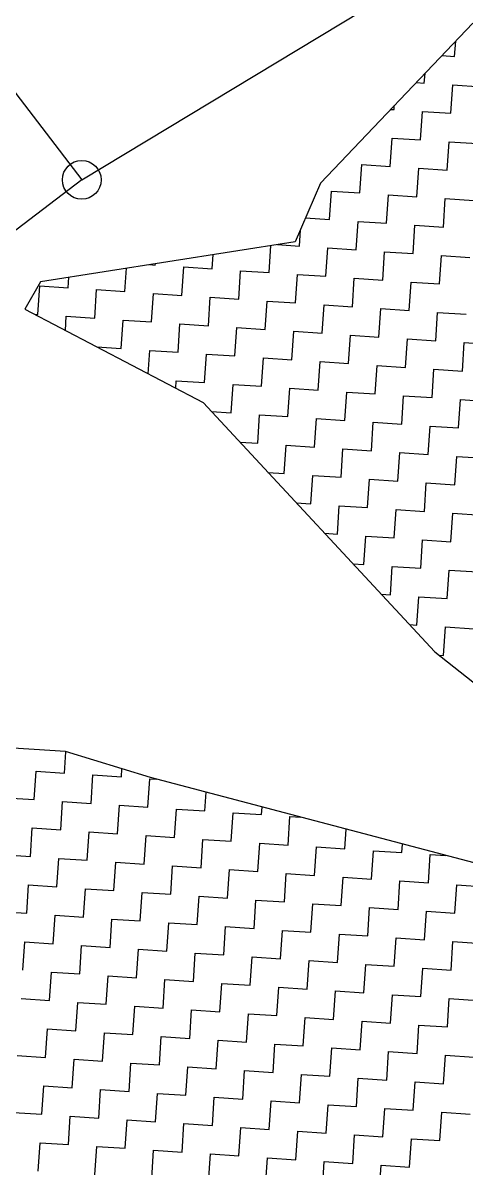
# Model space of a CAD drawing. Header units: metres. Extents: x 286068 to 287358, y 2005630 to 2007098.
# Drawn here: x 286624.5 to 286675.1, y 2006028.7 to 2006159.2 of the extents above; entities that cross this region are included whole.
import ezdxf

# ---------------------------------------------------------------- set-up
doc = ezdxf.new("R2010")
doc.units = ezdxf.units.M
doc.layers.add('POLY_HATCH', color=12, linetype='Continuous')
doc.layers.add('POLY_PARCEL', color=6, linetype='Continuous')

msp = doc.modelspace()

# ---------------------------------------------------------------- linework, layer by layer
msp.add_circle((286631.23, 2006141.34), 2.21)
at = {"layer": 'POLY_HATCH'}
for p, q in [((286675.85, 2006159.21), (286658.45, 2006140.96)), ((286658.45, 2006140.96), (286655.58, 2006134.27)), ((286655.58, 2006134.27), (286626.54, 2006129.73)), ((286626.54, 2006129.73), (286624.72, 2006126.61)), ((286624.72, 2006126.61), (286645.06, 2006115.96)), ((286645.06, 2006115.96), (286671.49, 2006087.51)), ((286671.49, 2006087.51), (286704.57, 2006061.45)), ((286629.36, 2006076.15), (286599.14, 2006078.16)), ((286639.08, 2006073.18), (286629.36, 2006076.15)), ((286690.38, 2006059.66), (286639.08, 2006073.18))]:
    msp.add_line(p, q, dxfattribs=at)
at = {"layer": 'POLY_HATCH', "linetype": 'Continuous'}
for p, q in [((286673.76, 2006155.41), (286673.88, 2006157.14)), ((286672.32, 2006155.51), (286673.76, 2006155.41)), ((286669.4, 2006152.44), (286670.3, 2006152.38)), ((286670.3, 2006152.38), (286670.38, 2006153.47)), ((286673.33, 2006148.93), (286673.55, 2006152.17)), ((286673.55, 2006152.17), (286676.79, 2006151.95)), ((286666.85, 2006149.36), (286666.88, 2006149.8)), ((286666.48, 2006149.38), (286666.85, 2006149.36)), ((286669.87, 2006145.9), (286670.09, 2006149.14)), ((286670.09, 2006149.14), (286673.33, 2006148.93)), ((286666.42, 2006142.87), (286666.63, 2006146.11)), ((286666.63, 2006146.11), (286669.87, 2006145.9)), ((286672.9, 2006142.44), (286673.12, 2006145.68)), ((286673.12, 2006145.68), (286676.36, 2006145.47)), ((286662.96, 2006139.85), (286663.18, 2006143.09)), ((286663.18, 2006143.09), (286666.42, 2006142.87)), ((286669.44, 2006139.42), (286669.66, 2006142.66)), ((286669.66, 2006142.66), (286672.9, 2006142.44)), ((286659.5, 2006136.82), (286659.72, 2006140.06)), ((286659.72, 2006140.06), (286662.96, 2006139.85)), ((286665.99, 2006136.39), (286666.2, 2006139.63)), ((286666.2, 2006139.63), (286669.44, 2006139.42)), ((286672.47, 2006135.96), (286672.69, 2006139.2)), ((286672.69, 2006139.2), (286675.93, 2006138.99)), ((286656.75, 2006137), (286659.5, 2006136.82)), ((286656.05, 2006133.79), (286656.17, 2006135.64)), ((286662.53, 2006133.36), (286662.74, 2006136.6)), ((286662.74, 2006136.6), (286665.99, 2006136.39)), ((286669.01, 2006132.93), (286669.23, 2006136.17)), ((286669.23, 2006136.17), (286672.47, 2006135.96)), ((286646.11, 2006131.2), (286646.21, 2006132.81)), ((286652.59, 2006130.77), (286652.79, 2006133.84)), ((286653.57, 2006133.96), (286656.05, 2006133.79)), ((286659.07, 2006130.34), (286659.29, 2006133.58)), ((286659.29, 2006133.58), (286662.53, 2006133.36)), ((286665.56, 2006129.91), (286665.77, 2006133.15)), ((286665.77, 2006133.15), (286669.01, 2006132.93)), ((286638.96, 2006131.67), (286639.62, 2006131.63)), ((286639.62, 2006131.63), (286639.63, 2006131.78)), ((286672.04, 2006129.48), (286672.25, 2006132.72)), ((286672.25, 2006132.72), (286675.5, 2006132.5)), ((286629.68, 2006129.03), (286629.76, 2006130.23)), ((286636.16, 2006128.6), (286636.34, 2006131.26)), ((286642.65, 2006128.17), (286642.86, 2006131.41)), ((286642.86, 2006131.41), (286646.11, 2006131.2)), ((286649.13, 2006127.74), (286649.35, 2006130.98)), ((286649.35, 2006130.98), (286652.59, 2006130.77)), ((286655.62, 2006127.31), (286655.83, 2006130.55)), ((286655.83, 2006130.55), (286659.07, 2006130.34)), ((286626.22, 2006126), (286626.44, 2006129.25)), ((286626.44, 2006129.25), (286629.68, 2006129.03)), ((286662.1, 2006126.88), (286662.31, 2006130.12)), ((286662.31, 2006130.12), (286665.56, 2006129.91)), ((286668.58, 2006126.45), (286668.8, 2006129.69)), ((286668.8, 2006129.69), (286672.04, 2006129.48)), ((286632.71, 2006125.57), (286632.92, 2006128.82)), ((286632.92, 2006128.82), (286636.16, 2006128.6)), ((286639.19, 2006125.14), (286639.41, 2006128.39)), ((286639.41, 2006128.39), (286642.65, 2006128.17)), ((286645.67, 2006124.71), (286645.89, 2006127.95)), ((286645.89, 2006127.95), (286649.13, 2006127.74)), ((286652.16, 2006124.28), (286652.37, 2006127.52)), ((286652.37, 2006127.52), (286655.62, 2006127.31)), ((286658.64, 2006123.85), (286658.86, 2006127.09)), ((286658.86, 2006127.09), (286662.1, 2006126.88)), ((286665.13, 2006123.42), (286665.34, 2006126.66)), ((286665.34, 2006126.66), (286668.58, 2006126.45)), ((286671.61, 2006122.99), (286671.82, 2006126.23)), ((286671.82, 2006126.23), (286675.07, 2006126.02)), ((286625.83, 2006126.03), (286626.22, 2006126)), ((286629.36, 2006124.18), (286629.47, 2006125.79)), ((286629.47, 2006125.79), (286632.71, 2006125.57)), ((286635.73, 2006122.12), (286635.95, 2006125.36)), ((286635.95, 2006125.36), (286639.19, 2006125.14)), ((286642.22, 2006121.69), (286642.43, 2006124.93)), ((286642.43, 2006124.93), (286645.67, 2006124.71)), ((286648.7, 2006121.26), (286648.92, 2006124.5)), ((286648.92, 2006124.5), (286652.16, 2006124.28)), ((286655.18, 2006120.83), (286655.4, 2006124.07)), ((286655.4, 2006124.07), (286658.64, 2006123.85)), ((286661.67, 2006120.4), (286661.88, 2006123.64)), ((286661.88, 2006123.64), (286665.13, 2006123.42)), ((286668.15, 2006119.96), (286668.37, 2006123.21)), ((286668.37, 2006123.21), (286671.61, 2006122.99)), ((286674.64, 2006119.53), (286674.85, 2006122.78)), ((286674.85, 2006122.78), (286678.09, 2006122.56)), ((286632.95, 2006122.3), (286635.73, 2006122.12)), ((286638.8, 2006119.24), (286638.98, 2006121.9)), ((286638.98, 2006121.9), (286642.22, 2006121.69)), ((286645.24, 2006118.23), (286645.46, 2006121.47)), ((286645.46, 2006121.47), (286648.7, 2006121.26)), ((286651.73, 2006117.8), (286651.94, 2006121.04)), ((286651.94, 2006121.04), (286655.18, 2006120.83)), ((286658.21, 2006117.37), (286658.43, 2006120.61)), ((286658.43, 2006120.61), (286661.67, 2006120.4)), ((286664.7, 2006116.94), (286664.91, 2006120.18)), ((286664.91, 2006120.18), (286668.15, 2006119.96)), ((286671.18, 2006116.51), (286671.39, 2006119.75)), ((286671.39, 2006119.75), (286674.64, 2006119.53)), ((286641.95, 2006117.59), (286642, 2006118.44)), ((286642, 2006118.44), (286645.24, 2006118.23)), ((286648.27, 2006114.77), (286648.49, 2006118.01)), ((286648.49, 2006118.01), (286651.73, 2006117.8)), ((286654.75, 2006114.34), (286654.97, 2006117.58)), ((286654.97, 2006117.58), (286658.21, 2006117.37)), ((286661.24, 2006113.91), (286661.45, 2006117.15)), ((286661.45, 2006117.15), (286664.7, 2006116.94)), ((286667.72, 2006113.48), (286667.94, 2006116.72)), ((286667.94, 2006116.72), (286671.18, 2006116.51)), ((286674.21, 2006113.05), (286674.42, 2006116.29)), ((286674.42, 2006116.29), (286677.66, 2006116.08)), ((286646.02, 2006114.92), (286648.27, 2006114.77)), ((286651.3, 2006111.32), (286651.51, 2006114.56)), ((286651.51, 2006114.56), (286654.75, 2006114.34)), ((286657.78, 2006110.88), (286658, 2006114.13)), ((286658, 2006114.13), (286661.24, 2006113.91)), ((286664.26, 2006110.45), (286664.48, 2006113.7)), ((286664.48, 2006113.7), (286667.72, 2006113.48)), ((286670.75, 2006110.02), (286670.96, 2006113.27)), ((286670.96, 2006113.27), (286674.21, 2006113.05)), ((286649.25, 2006111.45), (286651.3, 2006111.32)), ((286654.32, 2006107.86), (286654.54, 2006111.1)), ((286654.54, 2006111.1), (286657.78, 2006110.88)), ((286660.81, 2006107.43), (286661.02, 2006110.67)), ((286661.02, 2006110.67), (286664.26, 2006110.45)), ((286667.29, 2006107), (286667.51, 2006110.24)), ((286667.51, 2006110.24), (286670.75, 2006110.02)), ((286673.78, 2006106.57), (286673.99, 2006109.81)), ((286673.99, 2006109.81), (286677.23, 2006109.59)), ((286652.47, 2006107.98), (286654.32, 2006107.86)), ((286657.35, 2006104.4), (286657.57, 2006107.64)), ((286657.57, 2006107.64), (286660.81, 2006107.43)), ((286663.83, 2006103.97), (286664.05, 2006107.21)), ((286664.05, 2006107.21), (286667.29, 2006107)), ((286670.32, 2006103.54), (286670.53, 2006106.78)), ((286670.53, 2006106.78), (286673.78, 2006106.57)), ((286655.7, 2006104.51), (286657.35, 2006104.4)), ((286660.38, 2006100.94), (286660.59, 2006104.19)), ((286660.59, 2006104.19), (286663.83, 2006103.97)), ((286666.86, 2006100.51), (286667.08, 2006103.76)), ((286667.08, 2006103.76), (286670.32, 2006103.54)), ((286673.34, 2006100.08), (286673.56, 2006103.33)), ((286673.56, 2006103.33), (286676.8, 2006103.11)), ((286658.92, 2006101.04), (286660.38, 2006100.94)), ((286663.4, 2006097.49), (286663.62, 2006100.73)), ((286663.62, 2006100.73), (286666.86, 2006100.51)), ((286669.89, 2006097.06), (286670.1, 2006100.3)), ((286670.1, 2006100.3), (286673.34, 2006100.08)), ((286662.15, 2006097.57), (286663.4, 2006097.49)), ((286666.43, 2006094.03), (286666.65, 2006097.27)), ((286666.65, 2006097.27), (286669.89, 2006097.06)), ((286672.91, 2006093.6), (286673.13, 2006096.84)), ((286673.13, 2006096.84), (286676.37, 2006096.63)), ((286665.37, 2006094.1), (286666.43, 2006094.03)), ((286669.46, 2006090.57), (286669.67, 2006093.81)), ((286669.67, 2006093.81), (286672.91, 2006093.6)), ((286668.6, 2006090.63), (286669.46, 2006090.57)), ((286672.48, 2006087.12), (286672.7, 2006090.36)), ((286672.7, 2006090.36), (286675.94, 2006090.14)), ((286671.95, 2006087.15), (286672.48, 2006087.12)), ((286629.26, 2006073.7), (286629.43, 2006076.13)), ((286635.75, 2006073.27), (286635.81, 2006074.18)), ((286625.81, 2006070.68), (286626.02, 2006073.92)), ((286626.02, 2006073.92), (286629.26, 2006073.7)), ((286632.29, 2006070.25), (286632.51, 2006073.49)), ((286632.51, 2006073.49), (286635.75, 2006073.27)), ((286638.77, 2006069.82), (286638.99, 2006073.06)), ((286638.99, 2006073.06), (286639.71, 2006073.01)), ((286645.26, 2006069.39), (286645.4, 2006071.51)), ((286622.57, 2006070.89), (286625.81, 2006070.68)), ((286628.83, 2006067.22), (286629.05, 2006070.46)), ((286629.05, 2006070.46), (286632.29, 2006070.25)), ((286635.32, 2006066.79), (286635.53, 2006070.03)), ((286635.53, 2006070.03), (286638.77, 2006069.82)), ((286641.8, 2006066.36), (286642.02, 2006069.6)), ((286642.02, 2006069.6), (286645.26, 2006069.39)), ((286648.28, 2006065.93), (286648.5, 2006069.17)), ((286648.5, 2006069.17), (286651.74, 2006068.96)), ((286651.74, 2006068.96), (286651.8, 2006069.83)), ((286654.77, 2006065.5), (286654.98, 2006068.74)), ((286654.98, 2006068.74), (286656.23, 2006068.66)), ((286625.38, 2006064.19), (286625.59, 2006067.44)), ((286625.59, 2006067.44), (286628.83, 2006067.22)), ((286631.86, 2006063.76), (286632.08, 2006067.01)), ((286632.08, 2006067.01), (286635.32, 2006066.79)), ((286638.34, 2006063.33), (286638.56, 2006066.58)), ((286638.56, 2006066.58), (286641.8, 2006066.36)), ((286661.25, 2006065.07), (286661.4, 2006067.3)), ((286644.83, 2006062.9), (286645.04, 2006066.14)), ((286645.04, 2006066.14), (286648.28, 2006065.93)), ((286651.31, 2006062.47), (286651.53, 2006065.71)), ((286651.53, 2006065.71), (286654.77, 2006065.5)), ((286657.79, 2006062.04), (286658.01, 2006065.28)), ((286658.01, 2006065.28), (286661.25, 2006065.07)), ((286667.74, 2006064.64), (286667.8, 2006065.61)), ((286622.13, 2006064.41), (286625.38, 2006064.19)), ((286628.4, 2006060.74), (286628.62, 2006063.98)), ((286628.62, 2006063.98), (286631.86, 2006063.76)), ((286664.28, 2006061.61), (286664.49, 2006064.85)), ((286664.49, 2006064.85), (286667.74, 2006064.64)), ((286670.76, 2006061.18), (286670.98, 2006064.42)), ((286670.98, 2006064.42), (286672.75, 2006064.31)), ((286634.89, 2006060.31), (286635.1, 2006063.55)), ((286635.1, 2006063.55), (286638.34, 2006063.33)), ((286641.37, 2006059.88), (286641.59, 2006063.12)), ((286641.59, 2006063.12), (286644.83, 2006062.9)), ((286647.85, 2006059.45), (286648.07, 2006062.69)), ((286648.07, 2006062.69), (286651.31, 2006062.47)), ((286654.34, 2006059.02), (286654.55, 2006062.26)), ((286654.55, 2006062.26), (286657.79, 2006062.04)), ((286624.95, 2006057.71), (286625.16, 2006060.95)), ((286625.16, 2006060.95), (286628.4, 2006060.74)), ((286660.82, 2006058.59), (286661.04, 2006061.83)), ((286661.04, 2006061.83), (286664.28, 2006061.61)), ((286667.31, 2006058.15), (286667.52, 2006061.4)), ((286667.52, 2006061.4), (286670.76, 2006061.18)), ((286673.79, 2006057.72), (286674, 2006060.97)), ((286674, 2006060.97), (286677.25, 2006060.75)), ((286631.43, 2006057.28), (286631.65, 2006060.52)), ((286631.65, 2006060.52), (286634.89, 2006060.31)), ((286637.91, 2006056.85), (286638.13, 2006060.09)), ((286638.13, 2006060.09), (286641.37, 2006059.88)), ((286644.4, 2006056.42), (286644.61, 2006059.66)), ((286644.61, 2006059.66), (286647.85, 2006059.45)), ((286650.88, 2006055.99), (286651.1, 2006059.23)), ((286651.1, 2006059.23), (286654.34, 2006059.02)), ((286657.36, 2006055.56), (286657.58, 2006058.8)), ((286657.58, 2006058.8), (286660.82, 2006058.59)), ((286663.85, 2006055.13), (286664.06, 2006058.37)), ((286664.06, 2006058.37), (286667.31, 2006058.15)), ((286621.7, 2006057.93), (286624.95, 2006057.71)), ((286627.97, 2006054.25), (286628.19, 2006057.5)), ((286628.19, 2006057.5), (286631.43, 2006057.28)), ((286634.46, 2006053.82), (286634.67, 2006057.06)), ((286634.67, 2006057.06), (286637.91, 2006056.85)), ((286670.33, 2006054.7), (286670.55, 2006057.94)), ((286670.55, 2006057.94), (286673.79, 2006057.72)), ((286640.94, 2006053.39), (286641.16, 2006056.63)), ((286641.16, 2006056.63), (286644.4, 2006056.42)), ((286647.42, 2006052.96), (286647.64, 2006056.2)), ((286647.64, 2006056.2), (286650.88, 2006055.99)), ((286653.91, 2006052.53), (286654.12, 2006055.77)), ((286654.12, 2006055.77), (286657.36, 2006055.56)), ((286624.52, 2006051.23), (286624.73, 2006054.47)), ((286624.73, 2006054.47), (286627.97, 2006054.25)), ((286660.39, 2006052.1), (286660.61, 2006055.34)), ((286660.61, 2006055.34), (286663.85, 2006055.13)), ((286666.87, 2006051.67), (286667.09, 2006054.91)), ((286667.09, 2006054.91), (286670.33, 2006054.7)), ((286673.36, 2006051.24), (286673.57, 2006054.48)), ((286673.57, 2006054.48), (286676.82, 2006054.27)), ((286631, 2006050.8), (286631.21, 2006054.04)), ((286631.21, 2006054.04), (286634.46, 2006053.82)), ((286637.48, 2006050.37), (286637.7, 2006053.61)), ((286637.7, 2006053.61), (286640.94, 2006053.39)), ((286643.97, 2006049.94), (286644.18, 2006053.18)), ((286644.18, 2006053.18), (286647.42, 2006052.96)), ((286650.45, 2006049.51), (286650.67, 2006052.75)), ((286650.67, 2006052.75), (286653.91, 2006052.53)), ((286656.93, 2006049.07), (286657.15, 2006052.32)), ((286657.15, 2006052.32), (286660.39, 2006052.1)), ((286663.42, 2006048.64), (286663.63, 2006051.89)), ((286663.63, 2006051.89), (286666.87, 2006051.67)), ((286627.54, 2006047.77), (286627.76, 2006051.01)), ((286627.76, 2006051.01), (286631, 2006050.8)), ((286634.03, 2006047.34), (286634.24, 2006050.58)), ((286634.24, 2006050.58), (286637.48, 2006050.37)), ((286669.9, 2006048.21), (286670.12, 2006051.46)), ((286670.12, 2006051.46), (286673.36, 2006051.24)), ((286640.51, 2006046.91), (286640.72, 2006050.15)), ((286640.72, 2006050.15), (286643.97, 2006049.94)), ((286646.99, 2006046.48), (286647.21, 2006049.72)), ((286647.21, 2006049.72), (286650.45, 2006049.51)), ((286653.48, 2006046.05), (286653.69, 2006049.29)), ((286653.69, 2006049.29), (286656.93, 2006049.07)), ((286624.3, 2006047.99), (286627.54, 2006047.77)), ((286659.96, 2006045.62), (286660.18, 2006048.86)), ((286660.18, 2006048.86), (286663.42, 2006048.64)), ((286666.44, 2006045.19), (286666.66, 2006048.43)), ((286666.66, 2006048.43), (286669.9, 2006048.21)), ((286672.93, 2006044.76), (286673.14, 2006048)), ((286673.14, 2006048), (286676.39, 2006047.78)), ((286630.57, 2006044.31), (286630.78, 2006047.55)), ((286630.78, 2006047.55), (286634.03, 2006047.34)), ((286637.05, 2006043.88), (286637.27, 2006047.12)), ((286637.27, 2006047.12), (286640.51, 2006046.91)), ((286643.54, 2006043.45), (286643.75, 2006046.69)), ((286643.75, 2006046.69), (286646.99, 2006046.48)), ((286650.02, 2006043.02), (286650.24, 2006046.26)), ((286650.24, 2006046.26), (286653.48, 2006046.05)), ((286656.5, 2006042.59), (286656.72, 2006045.83)), ((286656.72, 2006045.83), (286659.96, 2006045.62)), ((286662.99, 2006042.16), (286663.2, 2006045.4)), ((286663.2, 2006045.4), (286666.44, 2006045.19)), ((286627.11, 2006041.29), (286627.33, 2006044.53)), ((286627.33, 2006044.53), (286630.57, 2006044.31)), ((286633.6, 2006040.86), (286633.81, 2006044.1)), ((286633.81, 2006044.1), (286637.05, 2006043.88)), ((286669.47, 2006041.73), (286669.69, 2006044.97)), ((286669.69, 2006044.97), (286672.93, 2006044.76)), ((286640.08, 2006040.43), (286640.29, 2006043.67)), ((286640.29, 2006043.67), (286643.54, 2006043.45)), ((286646.56, 2006039.99), (286646.78, 2006043.24)), ((286646.78, 2006043.24), (286650.02, 2006043.02)), ((286653.05, 2006039.56), (286653.26, 2006042.81)), ((286653.26, 2006042.81), (286656.5, 2006042.59)), ((286623.87, 2006041.5), (286627.11, 2006041.29)), ((286659.53, 2006039.13), (286659.75, 2006042.38)), ((286659.75, 2006042.38), (286662.99, 2006042.16)), ((286666.01, 2006038.7), (286666.23, 2006041.95)), ((286666.23, 2006041.95), (286669.47, 2006041.73)), ((286672.5, 2006038.27), (286672.71, 2006041.52)), ((286672.71, 2006041.52), (286675.95, 2006041.3)), ((286630.14, 2006037.83), (286630.35, 2006041.07)), ((286630.35, 2006041.07), (286633.6, 2006040.86)), ((286636.62, 2006037.4), (286636.84, 2006040.64)), ((286636.84, 2006040.64), (286640.08, 2006040.43)), ((286643.11, 2006036.97), (286643.32, 2006040.21)), ((286643.32, 2006040.21), (286646.56, 2006039.99)), ((286649.59, 2006036.54), (286649.8, 2006039.78)), ((286649.8, 2006039.78), (286653.05, 2006039.56)), ((286656.07, 2006036.11), (286656.29, 2006039.35)), ((286656.29, 2006039.35), (286659.53, 2006039.13)), ((286662.56, 2006035.68), (286662.77, 2006038.92)), ((286662.77, 2006038.92), (286666.01, 2006038.7)), ((286626.68, 2006034.8), (286626.9, 2006038.04)), ((286626.9, 2006038.04), (286630.14, 2006037.83)), ((286633.17, 2006034.37), (286633.38, 2006037.61)), ((286633.38, 2006037.61), (286636.62, 2006037.4)), ((286669.04, 2006035.25), (286669.26, 2006038.49)), ((286669.26, 2006038.49), (286672.5, 2006038.27)), ((286639.65, 2006033.94), (286639.86, 2006037.18)), ((286639.86, 2006037.18), (286643.11, 2006036.97)), ((286646.13, 2006033.51), (286646.35, 2006036.75)), ((286646.35, 2006036.75), (286649.59, 2006036.54)), ((286652.62, 2006033.08), (286652.83, 2006036.32)), ((286652.83, 2006036.32), (286656.07, 2006036.11)), ((286623.44, 2006035.02), (286626.68, 2006034.8)), ((286659.1, 2006032.65), (286659.32, 2006035.89)), ((286659.32, 2006035.89), (286662.56, 2006035.68)), ((286665.58, 2006032.22), (286665.8, 2006035.46)), ((286665.8, 2006035.46), (286669.04, 2006035.25)), ((286672.07, 2006031.79), (286672.28, 2006035.03)), ((286672.28, 2006035.03), (286675.52, 2006034.82)), ((286629.71, 2006031.35), (286629.92, 2006034.59)), ((286629.92, 2006034.59), (286633.17, 2006034.37)), ((286636.19, 2006030.92), (286636.41, 2006034.16)), ((286636.41, 2006034.16), (286639.65, 2006033.94)), ((286642.68, 2006030.48), (286642.89, 2006033.73)), ((286642.89, 2006033.73), (286646.13, 2006033.51)), ((286649.16, 2006030.05), (286649.37, 2006033.3)), ((286649.37, 2006033.3), (286652.62, 2006033.08)), ((286655.64, 2006029.62), (286655.86, 2006032.87)), ((286655.86, 2006032.87), (286659.1, 2006032.65)), ((286662.13, 2006029.19), (286662.34, 2006032.44)), ((286662.34, 2006032.44), (286665.58, 2006032.22)), ((286626.25, 2006028.32), (286626.47, 2006031.56)), ((286626.47, 2006031.56), (286629.71, 2006031.35)), ((286632.73, 2006027.89), (286632.95, 2006031.13)), ((286632.95, 2006031.13), (286636.19, 2006030.92)), ((286668.61, 2006028.76), (286668.83, 2006032)), ((286668.83, 2006032), (286672.07, 2006031.79)), ((286639.22, 2006027.46), (286639.43, 2006030.7)), ((286639.43, 2006030.7), (286642.68, 2006030.48)), ((286645.7, 2006027.03), (286645.92, 2006030.27)), ((286645.92, 2006030.27), (286649.16, 2006030.05)), ((286652.19, 2006026.6), (286652.4, 2006029.84)), ((286652.4, 2006029.84), (286655.64, 2006029.62)), ((286658.67, 2006026.17), (286658.88, 2006029.41)), ((286658.88, 2006029.41), (286662.13, 2006029.19)), ((286665.15, 2006025.74), (286665.37, 2006028.98)), ((286665.37, 2006028.98), (286668.61, 2006028.76))]:
    msp.add_line(p, q, dxfattribs=at)
at = {"layer": 'POLY_PARCEL'}
for p, q in [((286552.68, 2006243.9), (286631.23, 2006141.34)), ((286631.23, 2006141.34), (286699.75, 2006182.7)), ((286631.23, 2006141.34), (286470.23, 2006018.9))]:
    msp.add_line(p, q, dxfattribs=at)

doc.saveas('drawing.dxf')
